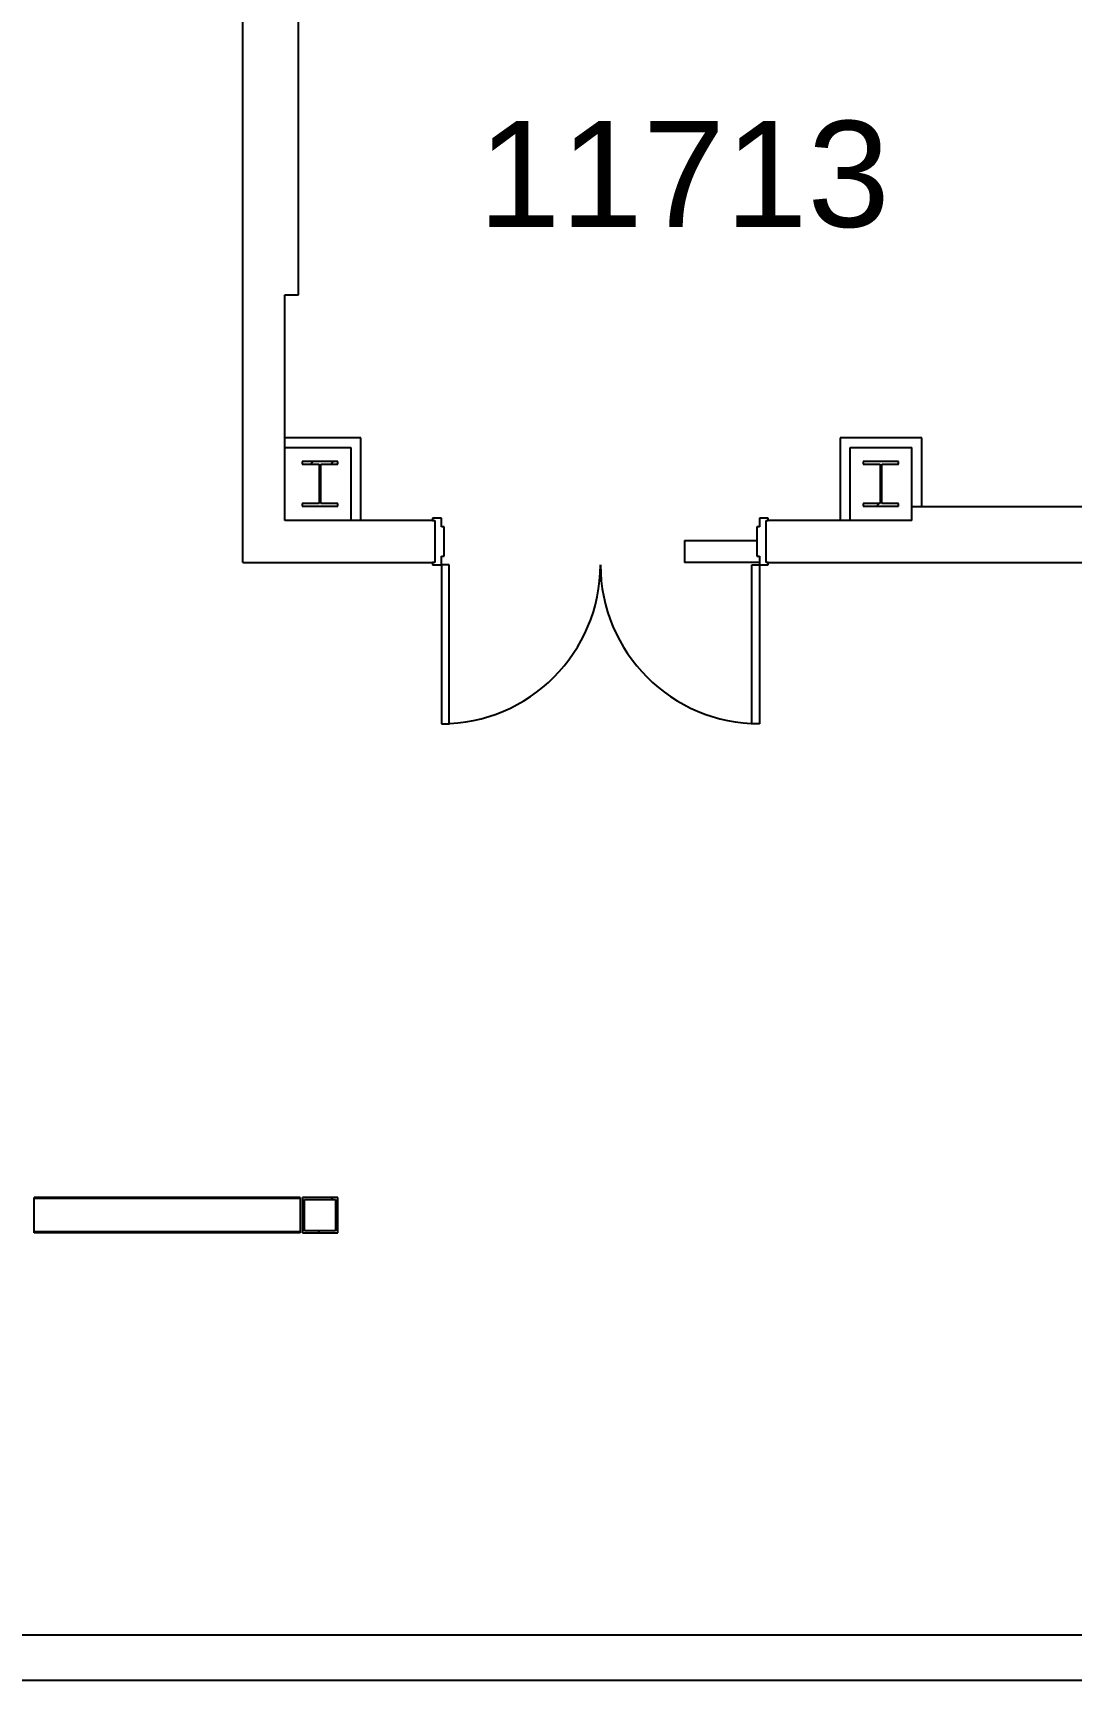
# Model space of a CAD drawing. Header units: inches. Extents: x -60 to 5673, y -29 to 4299.
# Drawn here: x 1518.8 to 1753.9, y 3093.1 to 3466 of the extents above; entities that cross this region are included whole.
import ezdxf

# ---------------------------------------------------------------- set-up
doc = ezdxf.new("R2010")
doc.units = ezdxf.units.IN
doc.header["$LTSCALE"] = 96
doc.header["$MEASUREMENT"] = 0
for name, color, linetype in [('A-ANNO-ROOM', 4, 'Continuous'), ('A-COLS', 5, 'Continuous'), ('A-DOOR', 2, 'Continuous'), ('A-ROOF-LEVL-THIN', 1, 'Continuous'), ('A-WALL-FULL', 6, 'Continuous')]:
    doc.layers.add(name, color=color, linetype=linetype)
doc.layers.add('AE-113$0$A-WALL-PATT', color=2, linetype='Continuous', lineweight=9)
doc.styles.add('ARIAL', font='arial.ttf')
pattern_1 = [(0, (0, 0), (30.72, 7.68), [1.267, -21.773, 1.267, -21.773, -122.88]), (0, (0, 0), (30.72, 7.68), [-46.08, 1.267, -44.813, 1.267, -21.773, -53.76]), (0, (0, 0), (30.72, 7.68), [-115.2, 1.267, -14.093, 1.267, -37.133]), (120, (11.52, 3.84), (-22.011075, 22.7643), [1.267, -21.773, 1.267, -21.773, -122.88]), (120, (11.52, 3.84), (-22.011075, 22.7643), [-46.08, 1.267, -44.813, 1.267, -21.773, -53.76]), (120, (11.52, 3.84), (-22.011075, 22.7643), [-115.2, 1.267, -14.093, 1.267, -37.133]), (240, (15.36, 19.2), (-8.708925, -30.4443), [1.267, -21.773, 1.267, -21.773, -122.88]), (240, (15.36, 19.2), (-8.708925, -30.4443), [-46.08, 1.267, -44.813, 1.267, -21.773, -53.76]), (240, (15.36, 19.2), (-8.708925, -30.4443), [-115.2, 1.267, -14.093, 1.267, -37.133])]

msp = doc.modelspace()

# ---------------------------------------------------------------- hatches: boundary and pattern name
at = {"layer": 'A-COLS'}
h = msp.add_hatch(dxfattribs=at)
h.set_pattern_fill('FP_6', color=256, style=0, pattern_type=2)
h.set_pattern_definition([(45, (-0.0005, -0.0004), (-9.503515, 9.503515), []), (45, (-0.0005, 14.4), (-9.503515, 9.503515), [])])
h.paths.add_polyline_path([(1587.84, 3358.82), (1587.84, 3359.45), (1584, 3359.45), (1584, 3368.31), (1587.84, 3368.31), (1587.84, 3368.93), (1579.82, 3368.93), (1579.82, 3368.31), (1583.65, 3368.31), (1583.65, 3359.45), (1579.82, 3359.45), (1579.82, 3358.82), (1585.01, 3358.82)], flags=0)
h = msp.add_hatch(dxfattribs=at)
h.set_pattern_fill('FP_7', color=256, style=0, pattern_type=2)
h.set_pattern_definition([(45, (-0.0003, -0.0004), (-9.503515, 9.503515), []), (45, (-0.0003, 14.4), (-9.503515, 9.503515), [])])
h.paths.add_polyline_path([(1706.82, 3358.82), (1714.84, 3358.82), (1714.84, 3359.45), (1711, 3359.45), (1711, 3368.31), (1714.84, 3368.31), (1714.84, 3368.93), (1706.82, 3368.93), (1706.82, 3368.31), (1710.65, 3368.31), (1710.65, 3359.45), (1706.82, 3359.45)], flags=0)
at = {"layer": 'A-ROOF-LEVL-THIN'}
h = msp.add_hatch(dxfattribs=at)
h.set_pattern_fill('FP_65', color=256, style=0, pattern_type=2)
h.set_pattern_definition([(45, (-0.0005, -2e-06), (-9.503515, 9.503515), []), (45, (-0.0005, 14.4), (-9.503515, 9.503515), [])])
h.paths.add_polyline_path([(1579.83, 3194.33), (1587.83, 3194.33), (1587.83, 3202.33), (1579.83, 3202.33)], flags=0)
h.paths.add_polyline_path([(1580.29, 3194.79), (1580.29, 3201.86), (1587.36, 3201.86), (1587.36, 3194.79)], flags=0)
at = {"layer": 'AE-113$0$A-WALL-PATT', "lineweight": 9}
h = msp.add_hatch(dxfattribs=at)
h.set_pattern_fill('FP_1', color=256, style=0, pattern_type=2)
h.set_pattern_definition(pattern_1)
h.paths.add_polyline_path([(1592.45, 3373.7), (1593.08, 3373.7), (1593.08, 3374.33), (1575.83, 3374.33), (1575.83, 3373.7), (1585.01, 3373.7)], flags=0)
h = msp.add_hatch(dxfattribs=at)
h.set_pattern_fill('FP_1', color=256, style=0, pattern_type=2)
h.set_pattern_definition(pattern_1)
h.paths.add_polyline_path([(1592.45, 3355.58), (1593.08, 3355.58), (1593.08, 3373.7), (1592.45, 3373.7), (1592.45, 3372.08)], flags=0)
h = msp.add_hatch(dxfattribs=at)
h.set_pattern_fill('FP_1', color=256, style=0, pattern_type=2)
h.set_pattern_definition(pattern_1)
h.paths.add_polyline_path([(1720.08, 3358.7), (1720.08, 3373.7), (1719.45, 3373.7), (1719.45, 3358.7)], flags=0)

# ---------------------------------------------------------------- linework, layer by layer
at = {"layer": 'A-COLS'}
for p, q in [((1587.84, 3368.93), (1579.82, 3368.93)), ((1579.82, 3368.93), (1579.82, 3368.31)), ((1579.82, 3368.31), (1583.65, 3368.31)), ((1583.65, 3368.31), (1583.65, 3359.45)), ((1584, 3359.45), (1584, 3368.31)), ((1584, 3368.31), (1587.84, 3368.31)), ((1587.84, 3368.31), (1587.84, 3368.93)), ((1714.84, 3368.93), (1706.82, 3368.93)), ((1706.82, 3368.93), (1706.82, 3368.31)), ((1706.82, 3368.31), (1710.65, 3368.31)), ((1710.65, 3368.31), (1710.65, 3359.45)), ((1711, 3359.45), (1711, 3368.31)), ((1711, 3368.31), (1714.84, 3368.31)), ((1714.84, 3368.31), (1714.84, 3368.93)), ((1583.65, 3359.45), (1579.82, 3359.45)), ((1579.82, 3359.45), (1579.82, 3358.82)), ((1579.82, 3358.82), (1587.84, 3358.82)), ((1587.84, 3359.45), (1584, 3359.45)), ((1587.84, 3358.82), (1587.84, 3359.45)), ((1710.65, 3359.45), (1706.82, 3359.45)), ((1706.82, 3359.45), (1706.82, 3358.82)), ((1706.82, 3358.82), (1714.84, 3358.82)), ((1714.84, 3359.45), (1711, 3359.45)), ((1714.84, 3358.82), (1714.84, 3359.45))]:
    msp.add_line(p, q, dxfattribs=at)
at = {"layer": 'A-DOOR'}
for p, q in [((1609.33, 3356.08), (1609.33, 3355.58)), ((1611.33, 3356.08), (1609.33, 3356.08)), ((1611.33, 3354.14), (1611.33, 3356.08)), ((1685.33, 3356.08), (1683.33, 3356.08)), ((1683.33, 3356.08), (1683.33, 3354.14)), ((1685.33, 3355.58), (1685.33, 3356.08)), ((1609.33, 3355.58), (1609.83, 3355.58)), ((1609.83, 3355.58), (1609.83, 3346.08)), ((1611.95, 3354.14), (1611.33, 3354.14)), ((1611.95, 3347.51), (1611.95, 3354.14)), ((1683.33, 3354.14), (1682.7, 3354.14)), ((1682.7, 3354.14), (1682.7, 3347.51)), ((1684.83, 3346.08), (1684.83, 3355.58)), ((1684.83, 3355.58), (1685.33, 3355.58)), ((1609.83, 3346.08), (1609.33, 3346.08)), ((1609.33, 3346.08), (1609.33, 3345.58)), ((1609.33, 3345.58), (1611.33, 3345.58)), ((1611.33, 3345.58), (1611.33, 3347.51)), ((1611.33, 3347.51), (1611.95, 3347.51)), ((1613.08, 3345.58), (1611.33, 3345.58)), ((1611.33, 3345.58), (1611.33, 3309.58)), ((1613.08, 3309.58), (1613.08, 3345.58)), ((1681.58, 3345.58), (1683.33, 3345.58)), ((1681.58, 3309.58), (1681.58, 3345.58)), ((1682.7, 3347.51), (1683.33, 3347.51)), ((1683.33, 3347.51), (1683.33, 3345.58)), ((1683.33, 3345.58), (1683.33, 3309.58)), ((1683.33, 3345.58), (1685.33, 3345.58)), ((1685.33, 3346.08), (1684.83, 3346.08)), ((1685.33, 3345.58), (1685.33, 3346.08)), ((1611.33, 3309.58), (1613.08, 3309.58)), ((1683.33, 3309.58), (1681.58, 3309.58))]:
    msp.add_line(p, q, dxfattribs=at)
for centre, start, end in [((1611.33, 3345.58), 270, 0), ((1683.33, 3345.58), 180, 270)]:
    msp.add_arc(centre, 36, start, end, dxfattribs=at)
at = {"layer": 'A-ROOF-LEVL-THIN'}
for p, q in [((1519.08, 3194.33), (1519.08, 3202.33)), ((1579.33, 3202.33), (1519.08, 3202.33)), ((1579.33, 3202.09), (1519.08, 3202.09)), ((1579.33, 3202.33), (1579.33, 3194.33)), ((1587.83, 3202.33), (1579.83, 3202.33)), ((1579.83, 3202.33), (1579.83, 3194.33)), ((1580.29, 3194.79), (1580.29, 3201.86)), ((1580.29, 3201.86), (1587.36, 3201.86)), ((1587.36, 3201.86), (1587.36, 3194.79)), ((1587.83, 3194.33), (1587.83, 3202.33)), ((1579.33, 3194.56), (1519.08, 3194.56)), ((1579.33, 3194.33), (1519.08, 3194.33)), ((1579.83, 3194.33), (1587.83, 3194.33)), ((1587.36, 3194.79), (1580.29, 3194.79))]:
    msp.add_line(p, q, dxfattribs=at)
at = {"layer": 'A-WALL-FULL'}
for p, q in [((1566.33, 3346.08), (1566.33, 3712.08)), ((1578.95, 3406.7), (1578.95, 3474.45)), ((1575.83, 3406.7), (1578.95, 3406.7)), ((1575.83, 3355.58), (1575.83, 3406.7)), ((1593.08, 3374.33), (1575.83, 3374.33)), ((1575.83, 3372.08), (1590.83, 3372.08)), ((1590.83, 3372.08), (1590.83, 3355.58)), ((1593.08, 3355.58), (1593.08, 3374.33)), ((1701.58, 3374.33), (1701.58, 3355.58)), ((1720.08, 3374.33), (1701.58, 3374.33)), ((1703.83, 3355.58), (1703.83, 3372.08)), ((1703.83, 3372.08), (1717.83, 3372.08)), ((1717.83, 3355.58), (1717.83, 3372.08)), ((1720.08, 3358.7), (1720.08, 3374.33)), ((1784.08, 3358.7), (1717.83, 3358.7)), ((1609.33, 3355.58), (1575.83, 3355.58)), ((1717.83, 3355.58), (1685.33, 3355.58)), ((1666.33, 3351.08), (1682.7, 3351.08)), ((1666.33, 3351.08), (1666.33, 3346.08)), ((1566.33, 3346.08), (1609.33, 3346.08)), ((1683.33, 3346.08), (1666.33, 3346.08)), ((1685.33, 3346.08), (1776.33, 3346.08)), ((883.8, 3103.33), (1832.33, 3103.33)), ((888.05, 3093.08), (1832.33, 3093.08))]:
    msp.add_line(p, q, dxfattribs=at)

# ---------------------------------------------------------------- texts
at = {"layer": 'A-ANNO-ROOM', "style": 'ARIAL'}
msp.add_text('11713', height=24, dxfattribs=at).set_placement((1619.62, 3422.03))

doc.saveas('drawing.dxf')
